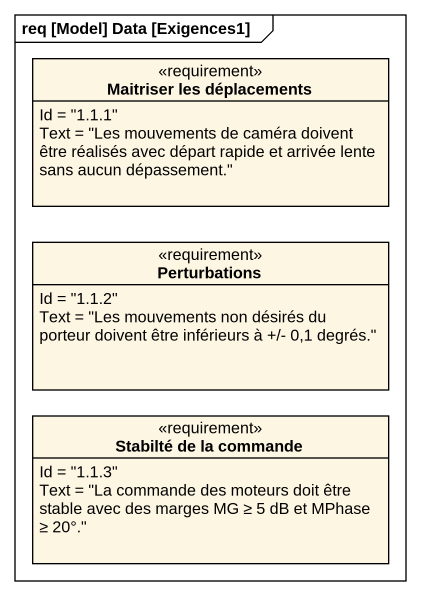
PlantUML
@startuml
mainframe req [Model] Data [Exigences1]
hide circle
hide empty members
class "Maitriser les déplacements" as Maitriser_les_déplacements <<requirement>> {
  Id = "1.1.1"
  Text = "Les mouvements de caméra doivent être réalisés avec départ rapide et arrivée lente sans aucun dépassement."
}
class Perturbations <<requirement>> {
  Id = "1.1.2"
  Text = "Les mouvements non désirés du porteur doivent être inférieurs à +/- 0,1 degrés."
}
class "Stabilté de la commande" as Stabilté_de_la_commande <<requirement>> {
  Id = "1.1.3"
  Text = "La commande des moteurs doit être stable avec des marges MG ≥ 5 dB et MPhase ≥ 20°."
}
@enduml
